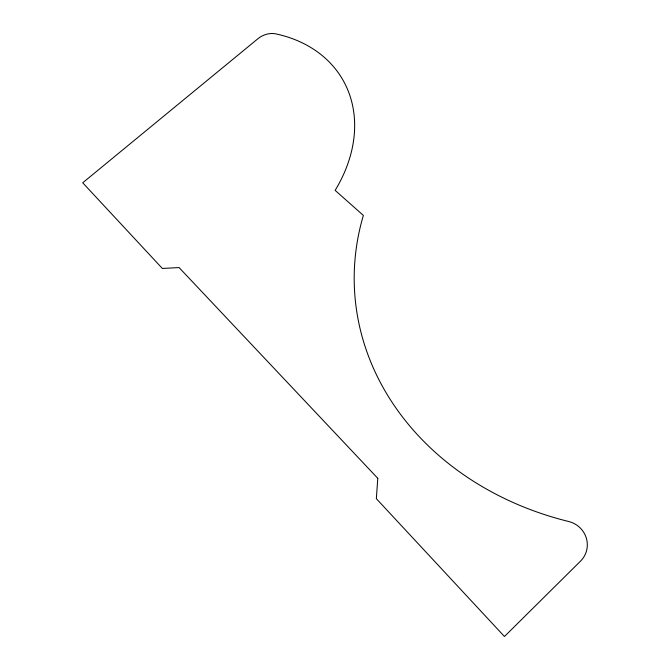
<?xml version="1.0" encoding="UTF-8"?>
<svg xmlns="http://www.w3.org/2000/svg" width="670" height="670" viewBox="0 0 670 670"><rect width="100%" height="100%" fill="white"/><g stroke="black" fill="none" stroke-linecap="round" stroke-linejoin="round"><path stroke-width="1" d="M377.779 478.313L376.347 498.681L504.451 636.5L580.53 561.133A24.112 23.475 22.9 0 0 586.351 538.169A24.112 23.475 22.9 0 0 568.738 521.52A302.564 256.761 -2.4 0 1 363.375 215.413L335.142 190.372A148.773 113.406 -30 0 0 275.705 33.852A17.345 12.713 -25.4 0 0 257.942 38.701L82.72 182.784L162.349 268.452L179.083 267.573L377.779 478.313"/></g></svg>
